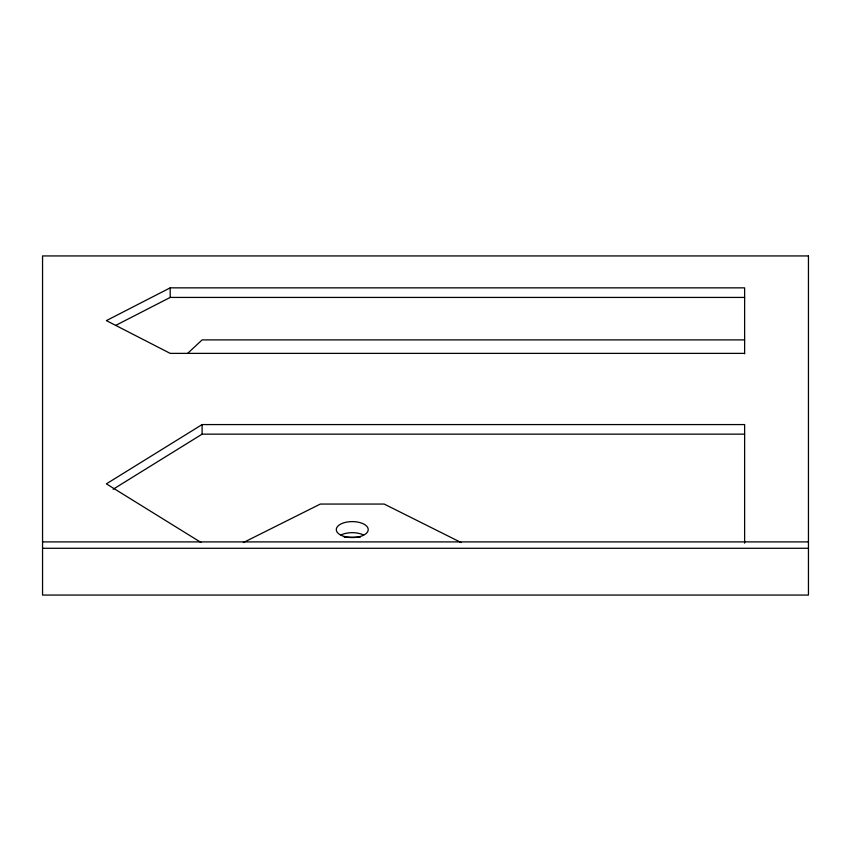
<?xml version="1.0" encoding="UTF-8"?>
<svg xmlns="http://www.w3.org/2000/svg" width="851" height="851" viewBox="0 0 851 851"><rect width="100%" height="100%" fill="white"/><g stroke="black" fill="none" stroke-linecap="round" stroke-linejoin="round"><path stroke-width="1.28" d="M187.603 353.42L202.112 339.9L744.625 339.9M744.625 543.151L744.625 424.575L202.112 424.575L106.375 483.857L200.985 542.449M113.13 489.251L202.112 434.148L744.625 434.148M744.625 353.771L744.625 287.851L170.2 287.851L106.375 320.614L170.2 353.378L744.625 353.378M115.832 325.327L170.2 297.425L744.625 297.425M243.343 542.555L320.348 504.058L384.173 504.058L461.178 542.555M344.283 537.215L360.239 537.215M42.55 541.896L808.45 541.896M42.55 548.278L808.45 548.278M202.112 424.575L202.112 434.148M170.2 287.851L170.2 297.425M340.974 535.002A15.956 7.978 0 0 1 363.547 535.002M808.45 255.938L42.55 255.938L42.55 595.062L808.45 595.062L808.45 255.938M344.283 536.492A15.956 7.978 0 0 0 368.217 529.588A15.956 7.978 0 0 0 344.283 522.674A15.956 7.978 0 0 0 344.283 536.492"/></g></svg>
